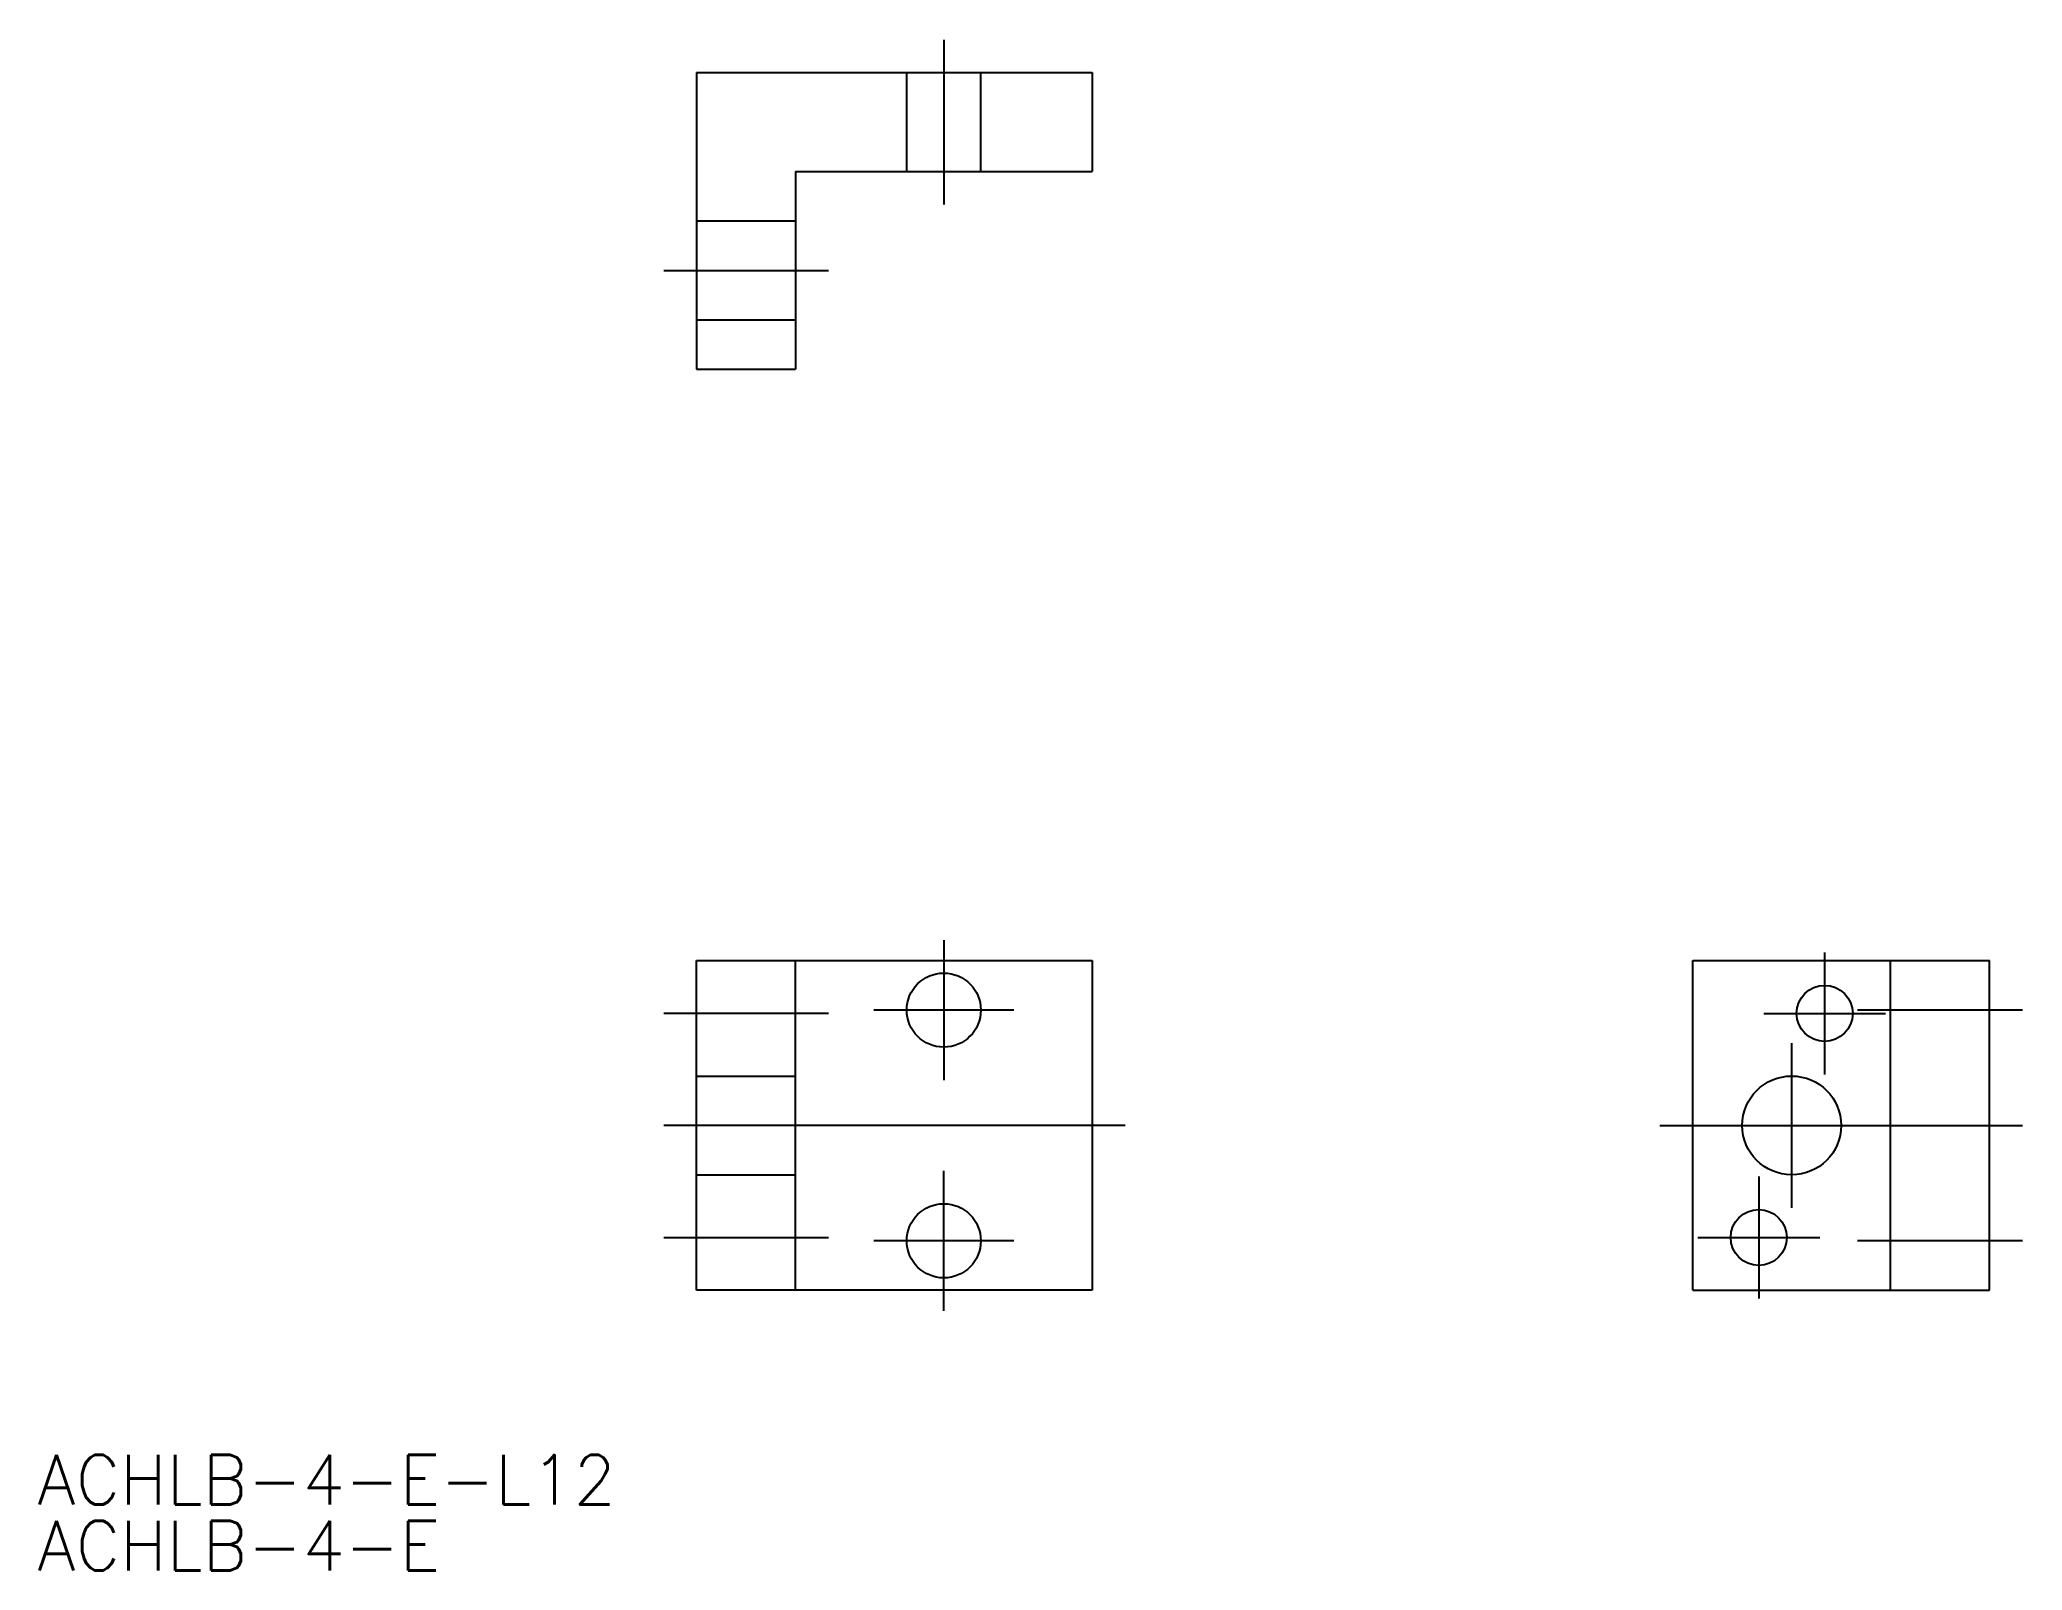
# Model space of a CAD drawing. Extents: x -40 to 80, y -17 to 76.
import ezdxf

# ---------------------------------------------------------------- set-up
doc = ezdxf.new("R2010")
doc.units = 0
doc.linetypes.add('CENTER', pattern=[50.8, 31.75, -6.35, 6.35, -6.35])
doc.linetypes.add('DASHED', pattern=[19.05, 12.7, -6.35])
doc.layers.get('0').update_dxf_attribs({"linetype": 'CONTINUOUS'})
doc.layers.add('CENTER', color=1, linetype='CENTER')
doc.styles.get("Standard").update_dxf_attribs({"font": 'txt.shx', "height": 3, "bigfont": 'bigfont.shx'})

# ---------------------------------------------------------------- blocks, each defined once
blk = doc.blocks.new('*U2')
at = {"color": 7, "linetype": 'CONTINUOUS'}
blk.add_text('ACHLB-4-E-L12', height=3, dxfattribs=at).set_placement((-40, -13))
blk = doc.blocks.new('*U3')
at = {"color": 7, "linetype": 'CONTINUOUS'}
blk.add_text('ACHLB-4-E', height=3, dxfattribs=at).set_placement((-40, -17))

msp = doc.modelspace()

# ---------------------------------------------------------------- linework, layer by layer
at = {"color": 7, "linetype": 'CONTINUOUS'}
for p, q in [((0, 73.89), (0, 55.89)), ((0, 73.89), (24, 73.89)), ((24, 73.89), (24, 67.89)), ((6, 67.89), (6, 55.89)), ((6, 67.89), (24, 67.89)), ((0, 55.89), (6, 55.89)), ((0, 0), (0, 20)), ((0, 20), (24, 20)), ((6, 0), (6, 20)), ((24, 20), (24, 0)), ((60.46, 20), (78.46, 20)), ((60.46, 0), (60.46, 20)), ((72.46, 0), (72.46, 20)), ((78.46, 0), (78.46, 20)), ((24, 0), (0, 0)), ((60.46, 0), (78.46, 0))]:
    msp.add_line(p, q, dxfattribs=at)
at = {"color": 3, "linetype": 'DASHED'}
for p, q in [((12.75, 67.89), (12.75, 73.89)), ((17.25, 67.89), (17.25, 73.89)), ((0, 64.89), (6, 64.89)), ((0, 58.89), (6, 58.89)), ((0, 13), (6, 13)), ((0, 7), (6, 7))]:
    msp.add_line(p, q, dxfattribs=at)
at = {"color": 7, "linetype": 'CONTINUOUS'}
for centre, radius in [((15, 17), 2.25), ((68.46, 16.8), 1.7), ((66.46, 10), 3), ((15, 3), 2.25), ((64.46, 3.2), 1.7)]:
    msp.add_circle(centre, radius, dxfattribs=at)
at = {"layer": 'CENTER', "color": 1, "linetype": 'CENTER'}
for p, q in [((15, 75.89), (15, 65.89)), ((-2, 61.89), (8, 61.89)), ((15, 21.25), (15, 12.75)), ((68.46, 20.5), (68.46, 13.1)), ((19.25, 17), (10.75, 17)), ((80.46, 17), (70.46, 17)), ((8, 16.8), (-2, 16.8)), ((64.76, 16.8), (72.16, 16.8)), ((66.46, 5), (66.46, 15)), ((26, 10), (-2, 10)), ((58.46, 10), (80.46, 10)), ((15, -1.25), (15, 7.25)), ((64.46, 6.9), (64.46, -0.5)), ((-2, 3.2), (8, 3.2)), ((19.25, 3), (10.75, 3)), ((60.76, 3.2), (68.16, 3.2)), ((80.46, 3), (70.46, 3))]:
    msp.add_line(p, q, dxfattribs=at)

# ---------------------------------------------------------------- block references
at = {"color": 7, "linetype": 'CONTINUOUS'}
for name in ['*U2', '*U3']:
    msp.add_blockref(name, (0, 0), dxfattribs=at)

doc.saveas('drawing.dxf')
